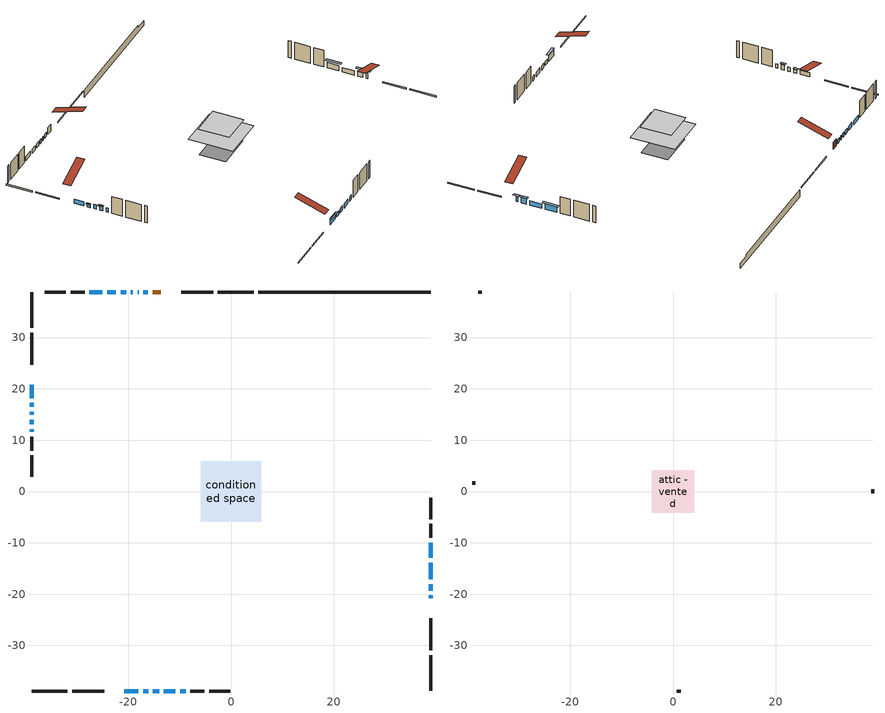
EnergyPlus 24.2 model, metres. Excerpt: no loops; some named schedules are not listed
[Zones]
conditioned space
 floor outside (Floor1 construction): -0.62,-0.62 -0.62,0.62 0.62,0.62 0.62,-0.62 z0.76
 floor adiabatic (AdiabaticFloorConstruction): -5.92,-5.92 -5.92,5.92 5.92,5.92 5.92,-5.92 z3.2
 floor foundation (Slab1 construction): -4.88,-3.51 -4.88,3.51 4.88,3.51 4.88,-3.51 z-1.22
 wall outside (RimJoist1 construction): 4.41,38.87 -2.57,38.87 / -38.87,-38.87 -31.89,-38.87 / -38.87,38.87 -38.87,31.89 / 38.87,-38.87 38.87,-31.89 z0.76:1.06
 wall outside (RimJoist2 construction): -3.5,38.87 -9.71,38.87 / -30.96,-38.87 -24.74,-38.87 / -38.87,30.96 -38.87,24.74 / 38.87,-30.96 38.87,-24.74 z0.76:1.06
 wall outside (AdiabaticWallConstruction 1): -13.69,38.87 -15.25,38.87 z0.76:2.79
 wall outside (AdiabaticWallConstruction): 38.87,-20.77 38.87,-20.25 / 38.87,-19.33 38.87,-18.05 / 38.87,-12.95 38.87,-9.95 z0.76:2.34; -20.76,-38.87 -18.04,-38.87 z0.76:2.44; -17.12,-38.87 -16.16,-38.87 / -15.24,-38.87 -13.98,-38.87 / 38.87,-17.13 38.87,-13.88 / -38.87,20.76 -38.87,18.2 / -16.17,38.87 -17.05,38.87 / -17.98,38.87 -18.17,38.87 / -38.87,15.59 -38.87,14.93 / -13.06,-38.87 -10.85,-38.87 / -9.92,-38.87 -8.85,-38.87 / -38.87,12.16 -38.87,11.62 / -19.1,38.87 -19.49,38.87 / -20.42,38.87 -21.48,38.87 / -22.41,38.87 -24.14,38.87 / -25.07,38.87 -27.6,38.87 z0.76:1.98; -38.87,17.28 -38.87,16.51 z0.76:1.73; -38.87,14 -38.87,13.08 z0.76:2.23
 wall outside (Wall1 construction): -28.52,38.87 -31.25,38.87 / -7.93,-38.87 -5.2,-38.87 / -38.87,10.69 -38.87,7.96 / 38.87,-9.02 38.87,-6.29 z0.76:5.64
 wall outside (Wall2 construction): -32.18,38.87 -36.3,38.87 / -4.27,-38.87 -0.15,-38.87 / -38.87,7.03 -38.87,2.92 / 38.87,-5.36 38.87,-1.25 z0.76:5.64
 wall foundation (FoundationWall1 construction): 5.34,38.87,-1.22 5.34,38.87,0.76 35.52,38.87,0.76 35.52,38.87,0.18 38.87,38.87,0.18 38.87,38.87,-1.22
 window (WindowConstruction 15): 38.87,-20.76 38.87,-20.26 z0.76:2.34
 window (WindowConstruction 4): 38.87,-19.33 38.87,-18.06 z0.76:2.34
 window (WindowConstruction 5): -20.76,-38.87 -18.05,-38.87 z0.76:2.44
 window (WindowConstruction 6): -17.12,-38.87 -16.16,-38.87 z0.76:1.98
 window (WindowConstruction 7): -15.23,-38.87 -13.99,-38.87 z0.76:1.98
 window (WindowConstruction 8): 38.87,-17.13 38.87,-13.88 z0.76:1.98
 window (WindowConstruction 9): -38.87,20.76 -38.87,18.2 z0.76:1.98
 window (WindowConstruction 10): -38.87,17.27 -38.87,16.51 z0.76:1.73
 window (WindowConstruction 11): -16.18,38.87 -17.05,38.87 z0.76:1.98
 window (WindowConstruction 12): -17.98,38.87 -18.17,38.87 z0.76:1.98
 window (WindowConstruction 16): -38.87,15.58 -38.87,14.93 z0.76:1.98
 window (WindowConstruction 13): -38.87,14 -38.87,13.08 z0.76:2.23
 window (WindowConstruction 14): -13.06,-38.87 -10.85,-38.87 z0.76:1.98
 window (WindowConstruction 18): -9.92,-38.87 -8.85,-38.87 z0.76:1.98
 window (WindowConstruction 19): -38.87,12.15 -38.87,11.62 z0.76:1.98
 window (WindowConstruction 17): -19.1,38.87 -19.49,38.87 z0.76:1.98
 window (WindowConstruction): 38.87,-12.95 38.87,-9.95 z0.76:2.34
 window (WindowConstruction 1): -20.42,38.87 -21.48,38.87 z0.76:1.98
 window (WindowConstruction 2): -22.41,38.87 -24.14,38.87 z0.76:1.98
 window (WindowConstruction 3): -25.07,38.87 -27.6,38.87 z0.76:1.98
 door (Door): -13.69,38.87 -15.25,38.87 z0.76:2.79
 ceiling adiabatic (AdiabaticFloorConstruction): 5.92,-5.92 5.92,5.92 -5.92,5.92 -5.92,-5.92 z3.2
attic - vented
 floor to conditioned space (Floor2 construction Reversed): -4.13,-4.13 -4.13,4.13 4.13,4.13 4.13,-4.13 z5.64
 wall outside (Wall3 construction): -37.23,38.87 -37.94,38.87 / 0.78,-38.87 1.49,-38.87 / -38.87,1.99 -38.87,1.28 / 38.87,-0.32 38.87,0.4 z0.76:5.64
 roof outside (Roof1 construction): -12.76,38.87,5.64 -12.76,30.82,8.32 -10.64,30.82,8.32 -10.64,38.87,5.64; -21.69,-38.87,5.64 -21.69,-30.82,8.32 -23.82,-30.82,8.32 -23.82,-38.87,5.64; -38.87,21.69,5.64 -30.82,21.69,8.32 -30.82,23.82,8.32 -38.87,23.82,5.64; 38.87,-21.69,5.64 30.82,-21.69,8.32 30.82,-23.82,8.32 38.87,-23.82,5.64
shading: 38.87,-19.71 38.87,-21.31 39.54,-21.31 39.54,-19.71 z2.88; 38.87,-17.51 38.87,-19.87 39.54,-19.87 39.54,-17.51 z2.88; -17.8,-38.87 -21,-38.87 -21,-39.48 -17.8,-39.48 z2.68; -38.87,16.36 -38.87,17.42 -39.42,17.42 -39.42,16.36 z1.88; -38.87,12.93 -38.87,14.15 -39.42,14.15 -39.42,12.93 z2.38; 38.87,-9.4 38.87,-13.5 39.54,-13.5 39.54,-9.4 z2.88
[Building]
Building 1: Terrain=Suburbs
[Site:Location]
Windsor AP_ON: Latitude {deg}=42.28; Longitude {deg}=-82.96; Time Zone {hr}=-5; Elevation {m}=190; Keep Site Location Information=Yes
[Site:GroundTemperature:Shallow]
6.34957, 4.46684, 4.31606, 5.20952, 8.79623, 12.3662, 15.4612, 17.4219, 17.5884, 15.9938, 12.9777, 9.51722
[Site:WaterMainsTemperature]
Calculation Method=Schedule; Temperature Schedule=mains temperature schedule
[Material] Roughness=Rough; Thermal Absorptance=0.9
Name | Thickness {m} | Conductivity {W/m-K} | Density {kg/m3} | Specific Heat {J/kg-K} | Solar Absorptance | Visible Absorptance
asphalt or fiberglass shingles | 0.00635 | 0.162714 | 1121.4 | 1465.45 | 0.4 | 0.4
ceiling loosefill ins | 0.0846667 | 0.0480833 | 16.02 | 1046.75 | 0.7 | 0.7
ceiling stud and cavity | 0.1397 | 0.100938 | 65.682 | 1177.47 | 0.7 | 0.7
concrete 4.0 in. | 0.1016 | 1.803125 | 2242.8 | 837.4 | 0.7 | 0.7
concrete 8.0 in. | 0.2032 | 1.803125 | 2242.8 | 837.4 | 0.7 | 0.7
door material | 0.04445 | 0.053851 | 512.64 | 1214.23 | 0.7 | 0.7
exterior vertical ins | 0.0454343 | 0.029427 | 32.04 | 1214.23 | 0.7 | 0.7
floor covering | 0.0127 | 0.0433444 | 54.468 | 1339.84 | 0.6 | 0.6
floor rigid ins; rim joist rigid ins | 0.103632 | 0.029427 | 32.04 | 1214.23 | 0.7 | 0.7
floor rigid ins 1; wall rigid ins | 0.512978 | 0.029427 | 32.04 | 1214.23 | 0.7 | 0.7
floor stud and cavity | 0.1397 | 0.156423 | 92.3553 | 1139.71 | 0.7 | 0.7
floor stud and cavity 1 | 0.1397 | 1.75129 | 37.0049 | 1207.88 | 0.7 | 0.7
furniture material conditioned space 1 | 0.1524 | 0.115458 | 640.8 | 1214.23 | 0.6 | 0.6
gypsum board | 0.0127 | 0.160291 | 801 | 837.4 | 0.6 | 0.6
gypsum board 1 | 0.0127 | 0.160291 | 801 | 837.4 | 0.7 | 0.7
osb sheathing 0.5 in. | 0.0127 | 0.115458 | 512.64 | 1214.23 | 0.7 | 0.7
osb sheathing 0.75 in. | 0.01905 | 0.115458 | 512.64 | 1214.23 | 0.7 | 0.7
osb sheathing 2.0 in. | 0.0508 | 0.115458 | 512.64 | 1214.23 | 0.7 | 0.7
rim joist stud and cavity | 0.0508 | 0.177588 | 50.32683 | 1063.81 | 0.6 | 0.6
rim joist stud and cavity 1 | 0.0508 | 0.0590487 | 125.044 | 1163.47 | 0.6 | 0.6
wall stud and cavity | 0.1397 | 0.558755 | 139.0536 | 1170.24 | 0.7 | 0.7
wall stud and cavity 1 | 0.1397 | 1.30083 | 139.0536 | 1170.24 | 0.7 | 0.7
wall stud and cavity 2 | 0.0889 | 6.9971 | 50.32683 | 1063.81 | 0.6 | 0.6
wall stud and cavity 3 | 0.0889 | 0.380278 | 52.3479 | 1209.89 | 0.7 | 0.7
wall stud and cavity 4 | 0.0889 | 0.391764 | 83.0341 | 1211.67 | 0.7 | 0.7
wood siding | 0.0254 | 0.102417 | 544.68 | 1172.36 | 0.4 | 0.4
wood siding 1 | 0.00254 | 0.102417 | 544.68 | 1172.36 | 0.4 | 0.4
wood siding 2; wood siding 3; wood siding 4 | 0.0254 | 0.102417 | 544.68 | 1172.36 | 0.7 | 0.7
[WindowMaterial:SimpleGlazingSystem]
Name | U-Factor {W/m2-K} | Solar Heat Gain Coefficient
WindowMaterial | 2.39782 | 0.62
WindowMaterial 1 | 2.53636 | 0.58
WindowMaterial 10 | 2.606202 | 0.5
WindowMaterial 11 | 2.55113 | 0.54
WindowMaterial 12 | 2.68797 | 0.5
WindowMaterial 13 | 2.52614 | 0.55
WindowMaterial 14 | 2.41088 | 0.45
WindowMaterial 15 | 2.447218 | 0.44
WindowMaterial 2 | 2.55567 | 0.53
WindowMaterial 3 | 2.42678 | 0.61
WindowMaterial 4 | 2.47163 | 0.58
WindowMaterial 5 | 2.39668 | 0.62
WindowMaterial 6 | 2.54885 | 0.57
WindowMaterial 7 | 2.51138 | 0.56
WindowMaterial 8 | 2.41201 | 0.61
WindowMaterial 9 | 2.42564 | 0.61
[Construction]
AdiabaticFloorConstruction: floor stud and cavity 1, floor rigid ins 1, osb sheathing 0.75 in., floor covering
AdiabaticWallConstruction: wood siding 3, wall rigid ins, wall stud and cavity 3, gypsum board
AdiabaticWallConstruction 1: wood siding 4, wall rigid ins, wall stud and cavity 3, gypsum board
Door: door material
Floor1 construction: floor stud and cavity, floor rigid ins, osb sheathing 0.75 in., floor covering
Floor2 construction Reversed: gypsum board, ceiling stud and cavity, ceiling loosefill ins
FoundationWall1 construction: concrete 8.0 in., gypsum board 1
furniture construction conditioned space 1: furniture material conditioned space 1
PartitionWallConstruction: gypsum board, wall stud and cavity 4, gypsum board
RimJoist1 construction: wood siding 2, rim joist stud and cavity
RimJoist2 construction: wood siding 2, rim joist rigid ins, osb sheathing 2.0 in., rim joist stud and cavity 1
Roof1 construction: asphalt or fiberglass shingles
Slab1 construction: concrete 4.0 in.
Wall1 construction: wood siding, osb sheathing 0.5 in., wall stud and cavity, gypsum board
Wall2 construction: wood siding, osb sheathing 0.5 in., wall stud and cavity 1, gypsum board
Wall3 construction: wood siding 1, wall stud and cavity 2
WindowConstruction: WindowMaterial
WindowConstruction 1; WindowConstruction 18; WindowConstruction 19: WindowMaterial 1
WindowConstruction 10: WindowMaterial 10
WindowConstruction 11: WindowMaterial 11
WindowConstruction 12: WindowMaterial 12
WindowConstruction 13; WindowConstruction 14: WindowMaterial 13
WindowConstruction 15; WindowConstruction 16: WindowMaterial 14
WindowConstruction 17: WindowMaterial 15
WindowConstruction 2: WindowMaterial 2
WindowConstruction 3: WindowMaterial 3
WindowConstruction 4: WindowMaterial 4
WindowConstruction 5: WindowMaterial 5
WindowConstruction 6: WindowMaterial 6
WindowConstruction 7: WindowMaterial 7
WindowConstruction 8: WindowMaterial 8
WindowConstruction 9: WindowMaterial 9
[Zone] Multiplier=1; Part of Total Floor Area=Yes
Name | Volume {m3}
attic - vented | 29.8018
conditioned space | 512
[Space]
Name | Zone | Volume {m3}
attic - vented 1 | attic - vented | 29.8018
conditioned space 1 | conditioned space | 512
[ZoneInfiltration:EffectiveLeakageArea]
infil attic - vented 1: Zone or Space=attic - vented 1; Schedule=Always On Discrete; Effective Air Leakage Area {cm2}=3039.11; Stack Coefficient=0.000525817; Wind Coefficient=1.54931e-05
[ZoneMixing]
whole house fan mix: Zone or Space=attic - vented; Schedule=Always On Continuous; Design Flow Rate Calculation Method=Flow/Zone; Design Flow Rate {m3/s}=0; Source Zone or Space=conditioned space
[SurfaceProperty:ExposedFoundationPerimeter]
Slab1: Exposed Perimeter Calculation Method=TotalExposedPerimeter; Total Exposed Perimeter {m}=33.529
[InternalMass] Zone or ZoneList=conditioned space; Space or SpaceList=conditioned space 1
Name | Construction | Surface Area {m2}
furniture mass conditioned space 1 | furniture construction conditioned space 1 | 84.1358
partition wall mass | PartitionWallConstruction | 210.34
[Lights]
interior lighting: Zone or ZoneList or Space or SpaceList=conditioned space 1; Schedule=interior lighting schedule; Design Level Calculation Method=LightingLevel; Lighting Level {W}=343.2; Return Air Fraction=0; Fraction Radiant=0.6; Fraction Visible=0.2; Fraction Replaceable=1
[People]
occupants: Zone or ZoneList or Space or SpaceList=conditioned space 1; Number of People Schedule=occupants schedule; Number of People Calculation Method=People; Number of People=3; Fraction Radiant=0.314171; Sensible Heat Fraction=0.56303; Activity Level Schedule=occupants activity schedule; Carbon Dioxide Generation Rate {m3/s-W}=0; Enable ASHRAE 55 Comfort Warnings=No; Mean Radiant Temperature Calculation Type=EnclosureAveraged
[ElectricEquipment] Zone or ZoneList or Space or SpaceList=conditioned space 1; Design Level Calculation Method=EquipmentLevel
Name | Schedule | Design Level {W} | Fraction Latent | Fraction Radiant | Fraction Lost
clothes dryer | clothes dryer schedule | 140.772 | 0.015 | 0.081 | 0.85
clothes washer | clothes washer schedule | 32.1985 | 0.03 | 0.162 | 0.7
cooking range | cooking range schedule | 215.147 | 0.08 | 0.432 | 0.2
dishwasher | dishwasher schedule | 66.8632 | 0.3 | 0.18 | 0.4
fridge | fridge schedule | 72.9452 | 0 | 0.6 | 0
mech vent bath fan 0 | mech vent bath fan 0 schedule | 50.2 | 0 | 0 | 1
mech vent bath fan 1 | mech vent bath fan 1 schedule | 50.2 | 0 | 0 | 1
mech vent house fan | mech vent house fan schedule | 0 | 0 | 0 | 1
mech vent house fan cfis | mech vent house fan cfis schedule | 0 | 0 | 0 | 0
mech vent range fan 0 | mech vent range fan 0 schedule | 57 | 0 | 0 | 1
misc plug loads | misc plug loads schedule | 494.7 | 0.045 | 0.513 | 0.1
whole house fan | Always On Discrete | 0 | 0 | 0 | 1
[OtherEquipment] Zone or ZoneList or Space or SpaceList=conditioned space 1; Design Level Calculation Method=EquipmentLevel
Name | Fuel Type | Schedule | Design Level {W} | Fraction Latent | Fraction Radiant | Fraction Lost
clothes dryer 1 | Electricity | clothes dryer schedule | 0 | 0.015 | 0.081 | 0.85
cooking range 1 | Electricity | cooking range schedule | 0 | 0.08 | 0.432 | 0.2
general water use latent | None | general water use schedule | 62.594 | 1 | 0 | 0
general water use sensible | None | general water use schedule | -61.6891 | 0 | 0.6 | 0
mech vent house fan latent load | None | Always On Discrete | 0 | 1 | 0 | 0
mech vent house fan sensible load | None | Always On Discrete | 0 | 0 | 0 | 0
water heater energy adjustment1 | NaturalGas | Always On Discrete | 0.01 | 0 | 0 | 1
[ZoneInfiltration:DesignFlowRate] Zone or ZoneList or Space or SpaceList=conditioned space 1; Schedule=Always On Discrete; Design Flow Rate Calculation Method=Flow/Zone; Design Flow Rate {m3/s}=0
infil flow; natural vent flow; whole house fan flow
[Foundation:Kiva]
Foundation Kiva 1: Initial Indoor Air Temperature {C}=18; Wall Height Above Grade {m}=0.760019; Wall Depth Below Slab {m}=0.2032; Custom Block Material Name 1=exterior vertical ins; Custom Block Depth 1 {m}=1.98001; Custom Block X Position 1 {m}=0.2159; Custom Block Z Position 1 {m}=0
[Foundation:Kiva:Settings]
Soil Conductivity {W/m-K}=0.849921; Soil Density {kg/m3}=1842.3; Soil Specific Heat {J/kg-K}=418.7; Ground Solar Absorptivity=0.9; Ground Thermal Absorptivity=0.9; Ground Surface Roughness {m}=0.03; Far-Field Width {m}=40; Deep-Ground Boundary Condition=ZeroFlux; Deep-Ground Depth {m}=40; Minimum Cell Dimension {m}=0.2; Maximum Cell Growth Coefficient=3; Simulation Timestep=Timestep
[Exterior:Lights]
exterior lighting: Schedule=exterior lighting schedule; Design Level {W}=75.6
[Schedule:Constant]
Name | Hourly Value
Always On Continuous; mech vent house fan schedule; mech vent house fan cfis schedule; Always On Discrete | 1
occupants activity schedule | 117.228
fridge schedule | 0
[Schedule:Week:Daily]
interior lighting schedule Week Rule - Jan1-Jan27: interior lighting schedule day, interior lighting schedule day, interior lighting schedule day, interior lighting schedule day, interior lighting schedule day, interior lighting schedule day, interior lighting schedule day, interior lighting schedule default day, interior lighting schedule default day, interior lighting schedule default day, interior lighting schedule default day, interior lighting schedule default day
interior lighting schedule Week Rule - Jan28-Feb3: interior lighting schedule day, interior lighting schedule day, interior lighting schedule day, interior lighting schedule day, interior lighting schedule day 1, interior lighting schedule day 1, interior lighting schedule day 1, interior lighting schedule default day, interior lighting schedule default day, interior lighting schedule default day, interior lighting schedule default day, interior lighting schedule default day
interior lighting schedule Week Rule - Feb4-Feb24: interior lighting schedule day 1, interior lighting schedule day 1, interior lighting schedule day 1, interior lighting schedule day 1, interior lighting schedule day 1, interior lighting schedule day 1, interior lighting schedule day 1, interior lighting schedule default day, interior lighting schedule default day, interior lighting schedule default day, interior lighting schedule default day, interior lighting schedule default day
interior lighting schedule Week Rule - Feb25-Mar3: interior lighting schedule day 1, interior lighting schedule day 1, interior lighting schedule day 1, interior lighting schedule day 1, interior lighting schedule day 2, interior lighting schedule day 2, interior lighting schedule day 2, interior lighting schedule default day, interior lighting schedule default day, interior lighting schedule default day, interior lighting schedule default day, interior lighting schedule default day
interior lighting schedule Week Rule - Mar4-Mar31: interior lighting schedule day 2, interior lighting schedule day 2, interior lighting schedule day 2, interior lighting schedule day 2, interior lighting schedule day 2, interior lighting schedule day 2, interior lighting schedule day 2, interior lighting schedule default day, interior lighting schedule default day, interior lighting schedule default day, interior lighting schedule default day, interior lighting schedule default day
interior lighting schedule Week Rule - Apr1-Apr28: interior lighting schedule day 3, interior lighting schedule day 3, interior lighting schedule day 3, interior lighting schedule day 3, interior lighting schedule day 3, interior lighting schedule day 3, interior lighting schedule day 3, interior lighting schedule default day, interior lighting schedule default day, interior lighting schedule default day, interior lighting schedule default day, interior lighting schedule default day
interior lighting schedule Week Rule - Apr29-May5: interior lighting schedule day 3, interior lighting schedule day 3, interior lighting schedule day 4, interior lighting schedule day 4, interior lighting schedule day 4, interior lighting schedule day 4, interior lighting schedule day 4, interior lighting schedule default day, interior lighting schedule default day, interior lighting schedule default day, interior lighting schedule default day, interior lighting schedule default day
interior lighting schedule Week Rule - May6-May26: interior lighting schedule day 4, interior lighting schedule day 4, interior lighting schedule day 4, interior lighting schedule day 4, interior lighting schedule day 4, interior lighting schedule day 4, interior lighting schedule day 4, interior lighting schedule default day, interior lighting schedule default day, interior lighting schedule default day, interior lighting schedule default day, interior lighting schedule default day
interior lighting schedule Week Rule - May27-Jun2: interior lighting schedule day 4, interior lighting schedule day 4, interior lighting schedule day 4, interior lighting schedule day 4, interior lighting schedule day 4, interior lighting schedule day 5, interior lighting schedule day 5, interior lighting schedule default day, interior lighting schedule default day, interior lighting schedule default day, interior lighting schedule default day, interior lighting schedule default day
interior lighting schedule Week Rule - Jun3-Jun30: interior lighting schedule day 5, interior lighting schedule day 5, interior lighting schedule day 5, interior lighting schedule day 5, interior lighting schedule day 5, interior lighting schedule day 5, interior lighting schedule day 5, interior lighting schedule default day, interior lighting schedule default day, interior lighting schedule default day, interior lighting schedule default day, interior lighting schedule default day
interior lighting schedule Week Rule - Jul1-Jul28: interior lighting schedule day 6, interior lighting schedule day 6, interior lighting schedule day 6, interior lighting schedule day 6, interior lighting schedule day 6, interior lighting schedule day 6, interior lighting schedule day 6, interior lighting schedule default day, interior lighting schedule default day, interior lighting schedule default day, interior lighting schedule default day, interior lighting schedule default day
interior lighting schedule Week Rule - Jul29-Aug4: interior lighting schedule day 6, interior lighting schedule day 6, interior lighting schedule day 6, interior lighting schedule day 7, interior lighting schedule day 7, interior lighting schedule day 7, interior lighting schedule day 7, interior lighting schedule default day, interior lighting schedule default day, interior lighting schedule default day, interior lighting schedule default day, interior lighting schedule default day
interior lighting schedule Week Rule - Aug5-Aug25: interior lighting schedule day 7, interior lighting schedule day 7, interior lighting schedule day 7, interior lighting schedule day 7, interior lighting schedule day 7, interior lighting schedule day 7, interior lighting schedule day 7, interior lighting schedule default day, interior lighting schedule default day, interior lighting schedule default day, interior lighting schedule default day, interior lighting schedule default day
interior lighting schedule Week Rule - Aug26-Sep1: interior lighting schedule day 7, interior lighting schedule day 7, interior lighting schedule day 7, interior lighting schedule day 7, interior lighting schedule day 7, interior lighting schedule day 7, interior lighting schedule day 8, interior lighting schedule default day, interior lighting schedule default day, interior lighting schedule default day, interior lighting schedule default day, interior lighting schedule default day
interior lighting schedule Week Rule - Sep2-Sep29: interior lighting schedule day 8, interior lighting schedule day 8, interior lighting schedule day 8, interior lighting schedule day 8, interior lighting schedule day 8, interior lighting schedule day 8, interior lighting schedule day 8, interior lighting schedule default day, interior lighting schedule default day, interior lighting schedule default day, interior lighting schedule default day, interior lighting schedule default day
interior lighting schedule Week Rule - Sep30-Oct6: interior lighting schedule day 8, interior lighting schedule day 9, interior lighting schedule day 9, interior lighting schedule day 9, interior lighting schedule day 9, interior lighting schedule day 9, interior lighting schedule day 9, interior lighting schedule default day, interior lighting schedule default day, interior lighting schedule default day, interior lighting schedule default day, interior lighting schedule default day
interior lighting schedule Week Rule - Oct7-Oct27: interior lighting schedule day 9, interior lighting schedule day 9, interior lighting schedule day 9, interior lighting schedule day 9, interior lighting schedule day 9, interior lighting schedule day 9, interior lighting schedule day 9, interior lighting schedule default day, interior lighting schedule default day, interior lighting schedule default day, interior lighting schedule default day, interior lighting schedule default day
interior lighting schedule Week Rule - Oct28-Nov3: interior lighting schedule day 9, interior lighting schedule day 9, interior lighting schedule day 9, interior lighting schedule day 9, interior lighting schedule day 10, interior lighting schedule day 10, interior lighting schedule day 10, interior lighting schedule default day, interior lighting schedule default day, interior lighting schedule default day, interior lighting schedule default day, interior lighting schedule default day
interior lighting schedule Week Rule - Nov4-Nov24: interior lighting schedule day 10, interior lighting schedule day 10, interior lighting schedule day 10, interior lighting schedule day 10, interior lighting schedule day 10, interior lighting schedule day 10, interior lighting schedule day 10, interior lighting schedule default day, interior lighting schedule default day, interior lighting schedule default day, interior lighting schedule default day, interior lighting schedule default day
interior lighting schedule Week Rule - Nov25-Dec1: interior lighting schedule day 10, interior lighting schedule day 10, interior lighting schedule day 10, interior lighting schedule day 10, interior lighting schedule day 10, interior lighting schedule day 10, interior lighting schedule day 11, interior lighting schedule default day, interior lighting schedule default day, interior lighting schedule default day, interior lighting schedule default day, interior lighting schedule default day
interior lighting schedule Week Rule - Dec2-Dec31: interior lighting schedule day 11, interior lighting schedule day 11, interior lighting schedule day 11, interior lighting schedule day 11, interior lighting schedule day 11, interior lighting schedule day 11, interior lighting schedule day 11, interior lighting schedule default day, interior lighting schedule default day, interior lighting schedule default day, interior lighting schedule default day, interior lighting schedule default day
occupants schedule Week Rule - Jan1-Dec31: occupants schedule day, occupants schedule day, occupants schedule day, occupants schedule day, occupants schedule day, occupants schedule day, occupants schedule day, occupants schedule default day, occupants schedule default day, occupants schedule default day, occupants schedule default day, occupants schedule default day
clothes dryer schedule Week Rule - Jan1-Dec31: clothes dryer schedule day, clothes dryer schedule day, clothes dryer schedule day, clothes dryer schedule day, clothes dryer schedule day, clothes dryer schedule day, clothes dryer schedule day, clothes dryer schedule default day, clothes dryer schedule default day, clothes dryer schedule default day, clothes dryer schedule default day, clothes dryer schedule default day
clothes washer schedule Week Rule - Jan1-Dec31: clothes washer schedule day, clothes washer schedule day, clothes washer schedule day, clothes washer schedule day, clothes washer schedule day, clothes washer schedule day, clothes washer schedule day, clothes washer schedule default day, clothes washer schedule default day, clothes washer schedule default day, clothes washer schedule default day, clothes washer schedule default day
cooking range schedule Week Rule - Jan1-Dec31: cooking range schedule day, cooking range schedule day, cooking range schedule day, cooking range schedule day, cooking range schedule day, cooking range schedule day, cooking range schedule day, cooking range schedule default day, cooking range schedule default day, cooking range schedule default day, cooking range schedule default day, cooking range schedule default day
dishwasher schedule Week Rule - Jan1-Dec31: dishwasher schedule day, dishwasher schedule day, dishwasher schedule day, dishwasher schedule day, dishwasher schedule day, dishwasher schedule day, dishwasher schedule day, dishwasher schedule default day, dishwasher schedule default day, dishwasher schedule default day, dishwasher schedule default day, dishwasher schedule default day
mech vent bath fan 0 schedule Week Rule - Jan1-Dec31: mech vent bath fan 0 schedule day, mech vent bath fan 0 schedule day, mech vent bath fan 0 schedule day, mech vent bath fan 0 schedule day, mech vent bath fan 0 schedule day, mech vent bath fan 0 schedule day, mech vent bath fan 0 schedule day, mech vent bath fan 0 schedule default day, mech vent bath fan 0 schedule default day, mech vent bath fan 0 schedule default day, mech vent bath fan 0 schedule default day, mech vent bath fan 0 schedule default day
mech vent bath fan 1 schedule Week Rule - Jan1-Dec31: mech vent bath fan 1 schedule day, mech vent bath fan 1 schedule day, mech vent bath fan 1 schedule day, mech vent bath fan 1 schedule day, mech vent bath fan 1 schedule day, mech vent bath fan 1 schedule day, mech vent bath fan 1 schedule day, mech vent bath fan 1 schedule default day, mech vent bath fan 1 schedule default day, mech vent bath fan 1 schedule default day, mech vent bath fan 1 schedule default day, mech vent bath fan 1 schedule default day
mech vent range fan 0 schedule Week Rule - Jan1-Dec31: mech vent range fan 0 schedule day, mech vent range fan 0 schedule day, mech vent range fan 0 schedule day, mech vent range fan 0 schedule day, mech vent range fan 0 schedule day, mech vent range fan 0 schedule day, mech vent range fan 0 schedule day, mech vent range fan 0 schedule default day, mech vent range fan 0 schedule default day, mech vent range fan 0 schedule default day, mech vent range fan 0 schedule default day, mech vent range fan 0 schedule default day
misc plug loads schedule Week Rule - Jan1-Dec31: misc plug loads schedule day, misc plug loads schedule day, misc plug loads schedule day, misc plug loads schedule day, misc plug loads schedule day, misc plug loads schedule day, misc plug loads schedule day, misc plug loads schedule default day, misc plug loads schedule default day, misc plug loads schedule default day, misc plug loads schedule default day, misc plug loads schedule default day
general water use schedule Week Rule - Jan1-Dec31: general water use schedule day, general water use schedule day, general water use schedule day, general water use schedule day, general water use schedule day, general water use schedule day, general water use schedule day, general water use schedule default day, general water use schedule default day, general water use schedule default day, general water use schedule default day, general water use schedule default day
exterior lighting schedule Week Rule - Jan1-Jan27: exterior lighting schedule day, exterior lighting schedule day, exterior lighting schedule day, exterior lighting schedule day, exterior lighting schedule day, exterior lighting schedule day, exterior lighting schedule day, exterior lighting schedule default day, exterior lighting schedule default day, exterior lighting schedule default day, exterior lighting schedule default day, exterior lighting schedule default day
exterior lighting schedule Week Rule - Jan28-Feb3: exterior lighting schedule day, exterior lighting schedule day, exterior lighting schedule day, exterior lighting schedule day, exterior lighting schedule day 1, exterior lighting schedule day 1, exterior lighting schedule day 1, exterior lighting schedule default day, exterior lighting schedule default day, exterior lighting schedule default day, exterior lighting schedule default day, exterior lighting schedule default day
exterior lighting schedule Week Rule - Feb4-Feb24: exterior lighting schedule day 1, exterior lighting schedule day 1, exterior lighting schedule day 1, exterior lighting schedule day 1, exterior lighting schedule day 1, exterior lighting schedule day 1, exterior lighting schedule day 1, exterior lighting schedule default day, exterior lighting schedule default day, exterior lighting schedule default day, exterior lighting schedule default day, exterior lighting schedule default day
exterior lighting schedule Week Rule - Feb25-Mar3: exterior lighting schedule day 1, exterior lighting schedule day 1, exterior lighting schedule day 1, exterior lighting schedule day 1, exterior lighting schedule day 2, exterior lighting schedule day 2, exterior lighting schedule day 2, exterior lighting schedule default day, exterior lighting schedule default day, exterior lighting schedule default day, exterior lighting schedule default day, exterior lighting schedule default day
exterior lighting schedule Week Rule - Mar4-Mar31: exterior lighting schedule day 2, exterior lighting schedule day 2, exterior lighting schedule day 2, exterior lighting schedule day 2, exterior lighting schedule day 2, exterior lighting schedule day 2, exterior lighting schedule day 2, exterior lighting schedule default day, exterior lighting schedule default day, exterior lighting schedule default day, exterior lighting schedule default day, exterior lighting schedule default day
exterior lighting schedule Week Rule - Apr1-Apr28: exterior lighting schedule day 3, exterior lighting schedule day 3, exterior lighting schedule day 3, exterior lighting schedule day 3, exterior lighting schedule day 3, exterior lighting schedule day 3, exterior lighting schedule day 3, exterior lighting schedule default day, exterior lighting schedule default day, exterior lighting schedule default day, exterior lighting schedule default day, exterior lighting schedule default day
exterior lighting schedule Week Rule - Apr29-May5: exterior lighting schedule day 3, exterior lighting schedule day 3, exterior lighting schedule day 4, exterior lighting schedule day 4, exterior lighting schedule day 4, exterior lighting schedule day 4, exterior lighting schedule day 4, exterior lighting schedule default day, exterior lighting schedule default day, exterior lighting schedule default day, exterior lighting schedule default day, exterior lighting schedule default day
exterior lighting schedule Week Rule - May6-May26: exterior lighting schedule day 4, exterior lighting schedule day 4, exterior lighting schedule day 4, exterior lighting schedule day 4, exterior lighting schedule day 4, exterior lighting schedule day 4, exterior lighting schedule day 4, exterior lighting schedule default day, exterior lighting schedule default day, exterior lighting schedule default day, exterior lighting schedule default day, exterior lighting schedule default day
exterior lighting schedule Week Rule - May27-Jun2: exterior lighting schedule day 4, exterior lighting schedule day 4, exterior lighting schedule day 4, exterior lighting schedule day 4, exterior lighting schedule day 4, exterior lighting schedule day 5, exterior lighting schedule day 5, exterior lighting schedule default day, exterior lighting schedule default day, exterior lighting schedule default day, exterior lighting schedule default day, exterior lighting schedule default day
exterior lighting schedule Week Rule - Jun3-Jun30: exterior lighting schedule day 5, exterior lighting schedule day 5, exterior lighting schedule day 5, exterior lighting schedule day 5, exterior lighting schedule day 5, exterior lighting schedule day 5, exterior lighting schedule day 5, exterior lighting schedule default day, exterior lighting schedule default day, exterior lighting schedule default day, exterior lighting schedule default day, exterior lighting schedule default day
[Schedule:Year]
interior lighting schedule: interior lighting schedule Week Rule - Jan1-Jan27, 1, 1, 1, 27, interior lighting schedule Week Rule - Jan28-Feb3, 1, 28, 2, 3, interior lighting schedule Week Rule - Feb4-Feb24, 2, 4, 2, 24, interior lighting schedule Week Rule - Feb25-Mar3, 2, 25, 3, 3, interior lighting schedule Week Rule - Mar4-Mar31, 3, 4, 3, 31, interior lighting schedule Week Rule - Apr1-Apr28, 4, 1, 4, 28, interior lighting schedule Week Rule - Apr29-May5, 4, 29, 5, 5, interior lighting schedule Week Rule - May6-May26, 5, 6, 5, 26, interior lighting schedule Week Rule - May27-Jun2, 5, 27, 6, 2, interior lighting schedule Week Rule - Jun3-Jun30, 6, 3, 6, 30, interior lighting schedule Week Rule - Jul1-Jul28, 7, 1, 7, 28, interior lighting schedule Week Rule - Jul29-Aug4, 7, 29, 8, 4, interior lighting schedule Week Rule - Aug5-Aug25, 8, 5, 8, 25, interior lighting schedule Week Rule - Aug26-Sep1, 8, 26, 9, 1, interior lighting schedule Week Rule - Sep2-Sep29, 9, 2, 9, 29, interior lighting schedule Week Rule - Sep30-Oct6, 9, 30, 10, 6, interior lighting schedule Week Rule - Oct7-Oct27, 10, 7, 10, 27, interior lighting schedule Week Rule - Oct28-Nov3, 10, 28, 11, 3, interior lighting schedule Week Rule - Nov4-Nov24, 11, 4, 11, 24, interior lighting schedule Week Rule - Nov25-Dec1, 11, 25, 12, 1, interior lighting schedule Week Rule - Dec2-Dec31, 12, 2, 12, 31
occupants schedule: occupants schedule Week Rule - Jan1-Dec31, 1, 1, 12, 31
clothes dryer schedule: clothes dryer schedule Week Rule - Jan1-Dec31, 1, 1, 12, 31
clothes washer schedule: clothes washer schedule Week Rule - Jan1-Dec31, 1, 1, 12, 31
cooking range schedule: cooking range schedule Week Rule - Jan1-Dec31, 1, 1, 12, 31
dishwasher schedule: dishwasher schedule Week Rule - Jan1-Dec31, 1, 1, 12, 31
mech vent bath fan 0 schedule: mech vent bath fan 0 schedule Week Rule - Jan1-Dec31, 1, 1, 12, 31
mech vent bath fan 1 schedule: mech vent bath fan 1 schedule Week Rule - Jan1-Dec31, 1, 1, 12, 31
mech vent range fan 0 schedule: mech vent range fan 0 schedule Week Rule - Jan1-Dec31, 1, 1, 12, 31
misc plug loads schedule: misc plug loads schedule Week Rule - Jan1-Dec31, 1, 1, 12, 31
general water use schedule: general water use schedule Week Rule - Jan1-Dec31, 1, 1, 12, 31
exterior lighting schedule: exterior lighting schedule Week Rule - Jan1-Jan27, 1, 1, 1, 27, exterior lighting schedule Week Rule - Jan28-Feb3, 1, 28, 2, 3, exterior lighting schedule Week Rule - Feb4-Feb24, 2, 4, 2, 24, exterior lighting schedule Week Rule - Feb25-Mar3, 2, 25, 3, 3, exterior lighting schedule Week Rule - Mar4-Mar31, 3, 4, 3, 31, exterior lighting schedule Week Rule - Apr1-Apr28, 4, 1, 4, 28, exterior lighting schedule Week Rule - Apr29-May5, 4, 29, 5, 5, exterior lighting schedule Week Rule - May6-May26, 5, 6, 5, 26, exterior lighting schedule Week Rule - May27-Jun2, 5, 27, 6, 2, exterior lighting schedule Week Rule - Jun3-Jun30, 6, 3, 6, 30, exterior lighting schedule Week Rule - Jul1-Jul28, 7, 1, 7, 28, exterior lighting schedule Week Rule - Jul29-Aug4, 7, 29, 8, 4, exterior lighting schedule Week Rule - Aug5-Aug25, 8, 5, 8, 25, exterior lighting schedule Week Rule - Aug26-Sep1, 8, 26, 9, 1, exterior lighting schedule Week Rule - Sep2-Sep29, 9, 2, 9, 29, exterior lighting schedule Week Rule - Sep30-Oct6, 9, 30, 10, 6, exterior lighting schedule Week Rule - Oct7-Oct27, 10, 7, 10, 27, exterior lighting schedule Week Rule - Oct28-Nov3, 10, 28, 11, 3, exterior lighting schedule Week Rule - Nov4-Nov24, 11, 4, 11, 24, exterior lighting schedule Week Rule - Nov25-Dec1, 11, 25, 12, 1, exterior lighting schedule Week Rule - Dec2-Dec31, 12, 2, 12, 31
[Schedule:Compact]
mains temperature schedule: Through: 01/01, For: AllDays, Until: 24:00, 9.71556, Through: 01/02, For: AllDays, Until: 24:00, 9.65056, Through: 01/03, For: AllDays, Until: 24:00, 9.58667, Through: 01/04, For: AllDays, Until: 24:00, 9.52389, Through: 01/05, For: AllDays, Until: 24:00, 9.46278, Through: 01/06, For: AllDays, Until: 24:00, 9.40278, Through: 01/07, For: AllDays, Until: 24:00, 9.34444, Through: 01/08, For: AllDays, Until: 24:00, 9.28778, Through: 01/09, For: AllDays, Until: 24:00, 9.23222, Through: 01/10, For: AllDays, Until: 24:00, 9.17778, Through: 01/11, For: AllDays, Until: 24:00, 9.125, Through: 01/12, For: AllDays, Until: 24:00, 9.07389, Through: 01/13, For: AllDays, Until: 24:00, 9.02444, Through: 01/14, For: AllDays, Until: 24:00, 8.97611, Through: 01/15, For: AllDays, Until: 24:00, 8.92944, Through: 01/16, For: AllDays, Until: 24:00, 8.88444, Through: 01/17, For: AllDays, Until: 24:00, 8.84056, Through: 01/18, For: AllDays, Until: 24:00, 8.79889, Through: 01/19, For: AllDays, Until: 24:00, 8.75833, Through: 01/20, For: AllDays, Until: 24:00, 8.71944, Through: 01/21, For: AllDays, Until: 24:00, 8.68222, Through: 01/22, For: AllDays, Until: 24:00, 8.64667, Through: 01/23, For: AllDays, Until: 24:00, 8.61222, Through: 01/24, For: AllDays, Until: 24:00, 8.58, Through: 01/25, For: AllDays, Until: 24:00, 8.54944, Through: 01/26, For: AllDays, Until: 24:00, 8.52, Through: 01/27, For: AllDays, Until: 24:00, 8.49278, Through: 01/28, For: AllDays, Until: 24:00, 8.46722, Through: 01/29, For: AllDays, Until: 24:00, 8.44278, Through: 01/30, For: AllDays, Until: 24:00, 8.42056, Through: 01/31, For: AllDays, Until: 24:00, 8.39944, Through: 02/01, For: AllDays, Until: 24:00, 8.38056, Through: 02/02, For: AllDays, Until: 24:00, 8.36333, Through: 02/03, For: AllDays, Until: 24:00, 8.34778, Through: 02/04, For: AllDays, Until: 24:00, 8.33389, Through: 02/05, For: AllDays, Until: 24:00, 8.32167, Through: 02/06, For: AllDays, Until: 24:00, 8.31111, Through: 02/07, For: AllDays, Until: 24:00, 8.30222, Through: 02/08, For: AllDays, Until: 24:00, 8.295, Through: 02/09, For: AllDays, Until: 24:00, 8.29, Through: 02/10, For: AllDays, Until: 24:00, 8.28611, Through: 02/11, For: AllDays, Until: 24:00, 8.28444, Through: 02/12, For: AllDays, Until: 24:00, 8.28444, Through: 02/13, For: AllDays, Until: 24:00, 8.28611, Through: 02/14, For: AllDays, Until: 24:00, 8.28889, Through: 02/15, For: AllDays, Until: 24:00, 8.29444, Through: 02/16, For: AllDays, Until: 24:00, 8.30111, Through: 02/17, For: AllDays, Until: 24:00, 8.30944, Through: 02/18, For: AllDays, Until: 24:00, 8.31944, Through: 02/19, For: AllDays, Until: 24:00, 8.33167, Through: 02/20, For: AllDays, Until: 24:00, 8.345, Through: 02/21, For: AllDays, Until: 24:00, 8.36056, Through: 02/22, For: AllDays, Until: 24:00, 8.37778, Through: 02/23, For: AllDays, Until: 24:00, 8.39611, Through: 02/24, For: AllDays, Until: 24:00, 8.41667, Through: 02/25, For: AllDays, Until: 24:00, 8.43889, Through: 02/26, For: AllDays, Until: 24:00, 8.46278, Through: 02/27, For: AllDays, Until: 24:00, 8.48833, Through: 02/28, For: AllDays, Until: 24:00, 8.51556, Through: 03/01, For: AllDays, Until: 24:00, 8.54444, Through: 03/02, For: AllDays, Until: 24:00, 8.575, Through: 03/03, For: AllDays, Until: 24:00, 8.60667, Through: 03/04, For: AllDays, Until: 24:00, 8.64056, Through: 03/05, For: AllDays, Until: 24:00, 8.67611, Through: 03/06, For: AllDays, Until: 24:00, 8.71278, Through: 03/07, For: AllDays, Until: 24:00, 8.75167, Through: 03/08, For: AllDays, Until: 24:00, 8.79167, Through: 03/09, For: AllDays, Until: 24:00, 8.83333, Through: 03/10, For: AllDays, Until: 24:00, 8.87667, Through: 03/11, For: AllDays, Until: 24:00, 8.92167, Through: 03/12, For: AllDays, Until: 24:00, 8.96833, Through: 03/13, For: AllDays, Until: 24:00, 9.01611, Through: 03/14, For: AllDays, Until: 24:00, 9.06556, Through: 03/15, For: AllDays, Until: 24:00, 9.11667, Through: 03/16, For: AllDays, Until: 24:00, 9.16889, Through: 03/17, For: AllDays, Until: 24:00, 9.22278, Through: 03/18, For: AllDays, Until: 24:00, 9.27833, Through: 03/19, For: AllDays, Until: 24:00, 9.335, Through: 03/20, For: AllDays, Until: 24:00, 9.39333, Through: 03/21, For: AllDays, Until: 24:00, 9.45278, Through: 03/22, For: AllDays, Until: 24:00, 9.51389, Through: 03/23, For: AllDays, Until: 24:00, 9.57611, Through: 03/24, For: AllDays, Until: 24:00, 9.64, Through: 03/25, For: AllDays, Until: 24:00, 9.705, Through: 03/26, For: AllDays, Until: 24:00, 9.77111, Through: 03/27, For: AllDays, Until: 24:00, 9.83889, Through: 03/28, For: AllDays, Until: 24:00, 9.90778, Through: 03/29, For: AllDays, Until: 24:00, 9.97778, Through: 03/30, For: AllDays, Until: 24:00, 10.0489, Through: 03/31, For: AllDays, Until: 24:00, 10.1217, Through: 04/01, For: AllDays, Until: 24:00, 10.1956, Through: 04/02, For: AllDays, Until: 24:00, 10.2706, Through: 04/03, For: AllDays, Until: 24:00, 10.3461, Through: 04/04, For: AllDays, Until: 24:00, 10.4233, Through: 04/05, For: AllDays, Until: 24:00, 10.5017, Through: 04/06, For: AllDays, Until: 24:00, 10.5811, Through: 04/07, For: AllDays, Until: 24:00, 10.6617, Through: 04/08, For: AllDays, Until: 24:00, 10.7428, Through: 04/09, For: AllDays, Until: 24:00, 10.825, Through: 04/10, For: AllDays, Until: 24:00, 10.9089, Through: 04/11, For: AllDays, Until: 24:00, 10.9928, Through: 04/12, For: AllDays, Until: 24:00, 11.0783, Through: 04/13, For: AllDays, Until: 24:00, 11.1644, Through: 04/14, For: AllDays, Until: 24:00, 11.2517, Through: 04/15, For: AllDays, Until: 24:00, 11.3394, Through: 04/16, For: AllDays, Until: 24:00, 11.4278, Through: 04/17, For: AllDays, Until: 24:00, 11.5178, Through: 04/18, For: AllDays, Until: 24:00, 11.6078, Through: 04/19, For: AllDays, Until: 24:00, 11.6989, Through: 04/20, For: AllDays, Until: 24:00, 11.7906, Through: 04/21, For: AllDays, Until: 24:00, 11.8828, Through: 04/22, For: AllDays, Until: 24:00, 11.9761, Through: 04/23, For: AllDays, Until: 24:00, 12.07, Through: 04/24, For: AllDays, Until: 24:00, 12.1639, Through: 04/25, For: AllDays, Until: 24:00, 12.2589, Through: 04/26, For: AllDays, Until: 24:00, 12.3544, Through: 04/27, For: AllDays, Until: 24:00, 12.4506, Through: 04/28, For: AllDays, Until: 24:00, 12.5472, Through: 04/29, For: AllDays, Until: 24:00, 12.6439, Through: 04/30, For: AllDays, Until: 24:00, 12.7411, Through: 05/01, For: AllDays, Until: 24:00, 12.8389, Through: 05/02, For: AllDays, Until: 24:00, 12.9372, Through: 05/03, For: AllDays, Until: 24:00, 13.0356, Through: 05/04, For: AllDays, Until: 24:00, 13.1344, Through: 05/05, For: AllDays, Until: 24:00, 13.2339, Through: 05/06, For: AllDays, Until: 24:00, 13.3333, Through: 05/07, For: AllDays, Until: 24:00, 13.4328, Through: 05/08, For: AllDays, Until: 24:00, 13.5328, Through: 05/09, For: AllDays, Until: 24:00, 13.6328, Through: 05/10, For: AllDays, Until: 24:00, 13.7328, Through: 05/11, For: AllDays, Until: 24:00, 13.8328, Through: 05/12, For: AllDays, Until: 24:00, 13.9333, Through: 05/13, For: AllDays, Until: 24:00, 14.0339, Through: 05/14, For: AllDays, Until: 24:00, 14.1344, Through: 05/15, For: AllDays, Until: 24:00, 14.2344, Through: 05/16, For: AllDays, Until: 24:00, 14.335, Through: 05/17, For: AllDays, Until: 24:00, 14.4356, Through: 05/18, For: AllDays, Until: 24:00, 14.5356, Through: 05/19, For: AllDays, Until: 24:00, 14.6356, Through: 05/20, For: AllDays, Until: 24:00, 14.7356, Through: 05/21, For: AllDays, Until: 24:00, 14.8356, Through: 05/22, For: AllDays, Until: 24:00, 14.935, Through: 05/23, For: AllDays, Until: 24:00, 15.0344, Through: 05/24, For: AllDays, Until: 24:00, 15.1333, Through: 05/25, For: AllDays, Until: 24:00, 15.2322, Through: 05/26, For: AllDays, Until: 24:00, 15.3306, Through: 05/27, For: AllDays, Until: 24:00, 15.4283, Through: 05/28, For: AllDays, Until: 24:00, 15.5261, Through: 05/29, For: AllDays, Until: 24:00, 15.6233, Through: 05/30, For: AllDays, Until: 24:00, 15.7206, Through: 05/31, For: AllDays, Until: 24:00, 15.8167, Through: 06/01, For: AllDays, Until: 24:00, 15.9128, Through: 06/02, For: AllDays, Until: 24:00, 16.0078, Through: 06/03, For: AllDays, Until: 24:00, 16.1028, Through: 06/04, For: AllDays, Until: 24:00, 16.1967, Through: 06/05, For: AllDays, Until: 24:00, 16.2906, Through: 06/06, For: AllDays, Until: 24:00, 16.3833, Through: 06/07, For: AllDays, Until: 24:00, 16.4756, Through: 06/08, For: AllDays, Until: 24:00, 16.5672, Through: 06/09, For: AllDays, Until: 24:00, 16.6578, Through: 06/10, For: AllDays, Until: 24:00, 16.7478, Through: 06/11, For: AllDays, Until: 24:00, 16.8372, Through: 06/12, For: AllDays, Until: 24:00, 16.9256, Through: 06/13, For: AllDays, Until: 24:00, 17.0133, Through: 06/14, For: AllDays, Until: 24:00, 17.1, Through: 06/15, For: AllDays, Until: 24:00, 17.1861, Through: 06/16, For: AllDays, Until: 24:00, 17.2711, Through: 06/17, For: AllDays, Until: 24:00, 17.355, Through: 06/18, For: AllDays, Until: 24:00, 17.4383, Through: 06/19, For: AllDays, Until: 24:00, 17.5206, Through: 06/20, For: AllDays, Until: 24:00, 17.6017, Through: 06/21, For: AllDays, Until: 24:00, 17.6817, Through: 06/22, For: AllDays, Until: 24:00, 17.7606, Through: 06/23, For: AllDays, Until: 24:00, 17.8383, Through: 06/24, For: AllDays, Until: 24:00, 17.9156, Through: 06/25, For: AllDays, Until: 24:00, 17.9911, Through: 06/26, For: AllDays, Until: 24:00, 18.0656, Through: 06/27, For: AllDays, Until: 24:00, 18.1389, Through: 06/28, For: AllDays, Until: 24:00, 18.2111, Through: 06/29, For: AllDays, Until: 24:00, 18.2822, Through: 06/30, For: AllDays, Until: 24:00, 18.3522, Through: 07/01, For: AllDays, Until: 24:00, 18.4206, Through: 07/02, For: AllDays, Until: 24:00, 18.4878, Through: 07/03, For: AllDays, Until: 24:00, 18.5539, Through: 07/04, For: AllDays, Until: 24:00, 18.6183, Through: 07/05, For: AllDays, Until: 24:00, 18.6817, Through: 07/06, For: AllDays, Until: 24:00, 18.7439, Through: 07/07, For: AllDays, Until: 24:00, 18.8044, Through: 07/08, For: AllDays, Until: 24:00, 18.8639, Through: 07/09, For: AllDays, Until: 24:00, 18.9217, Through: 07/10, For: AllDays, Until: 24:00, 18.9778, Through: 07/11, For: AllDays, Until: 24:00, 19.0328, Through: 07/12, For: AllDays, Until: 24:00, 19.0861, Through: 07/13, For: AllDays, Until: 24:00, 19.1383, Through: 07/14, For: AllDays, Until: 24:00, 19.1889, Through: 07/15, For: AllDays, Until: 24:00, 19.2378, Through: 07/16, For: AllDays, Until: 24:00, 19.2856, Through: 07/17, For: AllDays, Until: 24:00, 19.3311, Through: 07/18, For: AllDays, Until: 24:00, 19.3761, Through: 07/19, For: AllDays, Until: 24:00, 19.4189, Through: 07/20, For: AllDays, Until: 24:00, 19.46, Through: 07/21, For: AllDays, Until: 24:00, 19.5, Through: 07/22, For: AllDays, Until: 24:00, 19.5378, Through: 07/23, For: AllDays, Until: 24:00, 19.5744, Through: 07/24, For: AllDays, Until: 24:00, 19.6094, Through: 07/25, For: AllDays, Until: 24:00, 19.6428, Through: 07/26, For: AllDays, Until: 24:00, 19.6744, Through: 07/27, For: AllDays, Until: 24:00, 19.7044, Through: 07/28, For: AllDays, Until: 24:00, 19.7328, Through: 07/29, For: AllDays, Until: 24:00, 19.7594, Through: 07/30, For: AllDays, Until: 24:00, 19.7844, Through: 07/31, For: AllDays, Until: 24:00, 19.8078, Through: 08/01, For: AllDays, Until: 24:00, 19.8294, Through: 08/02, For: AllDays, Until: 24:00, 19.8494, Through: 08/03, For: AllDays, Until: 24:00, 19.8678, Through: 08/04, For: AllDays, Until: 24:00, 19.8844, Through: 08/05, For: AllDays, Until: 24:00, 19.8994, Through: 08/06, For: AllDays, Until: 24:00, 19.9122, Through: 08/07, For: AllDays, Until: 24:00, 19.9239, Through: 08/08, For: AllDays, Until: 24:00, 19.9333, Through: 08/09, For: AllDays, Until: 24:00, 19.9417, Through: 08/10, For: AllDays, Until: 24:00, 19.9478, Through: 08/11, For: AllDays, Until: 24:00, 19.9522, Through: 08/12, For: AllDays, Until: 24:00, 19.9556, Through: 08/13, For: AllDays, Until: 24:00, 19.9567, Through: 08/14, For: AllDays, Until: 24:00, 19.9556, Through: 08/15, For: AllDays, Until: 24:00, 19.9533, Through: 08/16, For: AllDays, Until: 24:00, 19.9494, Through: 08/17, For: AllDays, Until: 24:00, 19.9433, Through: 08/18, For: AllDays, Until: 24:00, 19.9361, Through: 08/19, For: AllDays, Until: 24:00, 19.9267, Through: 08/20, For: AllDays, Until: 24:00, 19.9156, Through: 08/21, For: AllDays, Until: 24:00, 19.9033, Through: 08/22, For: AllDays, Until: 24:00, 19.8889, Through: 08/23, For: AllDays, Until: 24:00, 19.8728, Through: 08/24, For: AllDays, Until: 24:00, 19.855, Through: 08/25, For: AllDays, Until: 24:00, 19.835, Through: 08/26, For: AllDays, Until: 24:00, 19.8139, Through: 08/27, For: AllDays, Until: 24:00, 19.7911, Through: 08/28, For: AllDays, Until: 24:00, 19.7667, Through: 08/29, For: AllDays, Until: 24:00, 19.7406, Through: 08/30, For: AllDays, Until: 24:00, 19.7122, Through: 08/31, For: AllDays, Until: 24:00, 19.6828, Through: 09/01, For: AllDays, Until: 24:00, 19.6517, Through: 09/02, For: AllDays, Until: 24:00, 19.6189, Through: 09/03, For: AllDays, Until: 24:00, 19.5844, Through: 09/04, For: AllDays, Until: 24:00, 19.5483, Through: 09/05, For: AllDays, Until: 24:00, 19.5106, Through: 09/06, For: AllDays, Until: 24:00, 19.4711, Through: 09/07, For: AllDays, Until: 24:00, 19.4306, Through: 09/08, For: AllDays, Until: 24:00, 19.3878, Through: 09/09, For: AllDays, Until: 24:00, 19.3439, Through: 09/10, For: AllDays, Until: 24:00, 19.2983, Through: 09/11, For: AllDays, Until: 24:00, 19.2511, Through: 09/12, For: AllDays, Until: 24:00, 19.2028, Through: 09/13, For: AllDays, Until: 24:00, 19.1528, Through: 09/14, For: AllDays, Until: 24:00, 19.1011, Through: 09/15, For: AllDays, Until: 24:00, 19.0478, Through: 09/16, For: AllDays, Until: 24:00, 18.9933, Through: 09/17, For: AllDays, Until: 24:00, 18.9372, Through: 09/18, For: AllDays, Until: 24:00, 18.88, Through: 09/19, For: AllDays, Until: 24:00, 18.8211, Through: 09/20, For: AllDays, Until: 24:00, 18.7611, Through: 09/21, For: AllDays, Until: 24:00, 18.6994, Through: 09/22, For: AllDays, Until: 24:00, 18.6361, Through: 09/23, For: AllDays, Until: 24:00, 18.5722, Through: 09/24, For: AllDays, Until: 24:00, 18.5067, Through: 09/25, For: AllDays, Until: 24:00, 18.4394, Through: 09/26, For: AllDays, Until: 24:00, 18.3711, Through: 09/27, For: AllDays, Until: 24:00, 18.3017, Through: 09/28, For: AllDays, Until: 24:00, 18.2311, Through: 09/29, For: AllDays, Until: 24:00, 18.1594, Through: 09/30, For: AllDays, Until: 24:00, 18.0861, Through: 10/01, For: AllDays, Until: 24:00, 18.0122, Through: 10/02, For: AllDays, Until: 24:00, 17.9367, Through: 10/03, For: AllDays, Until: 24:00, 17.86, Through: 10/04, For: AllDays, Until: 24:00, 17.7822, Through: 10/05, For: AllDays, Until: 24:00, 17.7039, Through: 10/06, For: AllDays, Until: 24:00, 17.6239, Through: 10/07, For: AllDays, Until: 24:00, 17.5428, Through: 10/08, For: AllDays, Until: 24:00, 17.4611, Through: 10/09, For: AllDays, Until: 24:00, 17.3783, Through: 10/10, For: AllDays, Until: 24:00, 17.2944, Through: 10/11, For: AllDays, Until: 24:00, 17.21, Through: 10/12, For: AllDays, Until: 24:00, 17.1239, Through: 10/13, For: AllDays, Until: 24:00, 17.0378, Through: 10/14, For: AllDays, Until: 24:00, 16.95, Through: 10/15, For: AllDays, Until: 24:00, 16.8617, Through: 10/16, For: AllDays, Until: 24:00, 16.7728, Through: 10/17, For: AllDays, Until: 24:00, 16.6828, Through: 10/18, For: AllDays, Until: 24:00, 16.5922, Through: 10/19, For: AllDays, Until: 24:00, 16.5011, Through: 10/20, For: AllDays, Until: 24:00, 16.4089, Through: 10/21, For: AllDays, Until: 24:00, 16.3161, Through: 10/22, For: AllDays, Until: 24:00, 16.2228, Through: 10/23, For: AllDays, Until: 24:00, 16.1289, Through: 10/24, For: AllDays, Until: 24:00, 16.0344, Through: 10/25, For: AllDays, Until: 24:00, 15.9389, Through: 10/26, For: AllDays, Until: 24:00, 15.8433, Through: 10/27, For: AllDays, Until: 24:00, 15.7472, Through: 10/28, For: AllDays, Until: 24:00, 15.6506, Through: 10/29, For: AllDays, Until: 24:00, 15.5533, Through: 10/30, For: AllDays, Until: 24:00, 15.4561, Through: 10/31, For: AllDays, Until: 24:00, 15.3578, Through: 11/01, For: AllDays, Until: 24:00, 15.2594, Through: 11/02, For: AllDays, Until: 24:00, 15.1611, Through: 11/03, For: AllDays, Until: 24:00, 15.0617, Through: 11/04, For: AllDays, Until: 24:00, 14.9628, Through: 11/05, For: AllDays, Until: 24:00, 14.8633, Through: 11/06, For: AllDays, Until: 24:00, 14.7633, Through: 11/07, For: AllDays, Until: 24:00, 14.6633, Through: 11/08, For: AllDays, Until: 24:00, 14.5633, Through: 11/09, For: AllDays, Until: 24:00, 14.4633, Through: 11/10, For: AllDays, Until: 24:00, 14.3628, Through: 11/11, For: AllDays, Until: 24:00, 14.2628, Through: 11/12, For: AllDays, Until: 24:00, 14.1622, Through: 11/13, For: AllDays, Until: 24:00, 14.0617, Through: 11/14, For: AllDays, Until: 24:00, 13.9611, Through: 11/15, For: AllDays, Until: 24:00, 13.8611, Through: 11/16, For: AllDays, Until: 24:00, 13.7606, Through: 11/17, For: AllDays, Until: 24:00, 13.6606, Through: 11/18, For: AllDays, Until: 24:00, 13.5606, Through: 11/19, For: AllDays, Until: 24:00, 13.4606, Through: 11/20, For: AllDays, Until: 24:00, 13.3611, Through: 11/21, For: AllDays, Until: 24:00, 13.2617, Through: 11/22, For: AllDays, Until: 24:00, 13.1622, Through: 11/23, For: AllDays, Until: 24:00, 13.0633, Through: 11/24, For: AllDays, Until: 24:00, 12.9644, Through: 11/25, For: AllDays, Until: 24:00, 12.8661, Through: 11/26, For: AllDays, Until: 24:00, 12.7683, Through: 11/27, For: AllDays, Until: 24:00, 12.6711, Through: 11/28, For: AllDays, Until: 24:00, 12.5739, Through: 11/29, For: AllDays, Until: 24:00, 12.4772, Through: 11/30, For: AllDays, Until: 24:00, 12.3811, Through: 12/01, For: AllDays, Until: 24:00, 12.2856, Through: 12/02, For: AllDays, Until: 24:00, 12.1906, Through: 12/03, For: AllDays, Until: 24:00, 12.0961, Through: 12/04, For: AllDays, Until: 24:00, 12.0022, Through: 12/05, For: AllDays, Until: 24:00, 11.9089, Through: 12/06, For: AllDays, Until: 24:00, 11.8161, Through: 12/07, For: AllDays, Until: 24:00, 11.7244, Through: 12/08, For: AllDays, Until: 24:00, 11.6333, Through: 12/09, For: AllDays, Until: 24:00, 11.5428, Through: 12/10, For: AllDays, Until: 24:00, 11.4528, Through: 12/11, For: AllDays, Until: 24:00, 11.3639, Through: 12/12, For: AllDays, Until: 24:00, 11.2756, Through: 12/13, For: AllDays, Until: 24:00, 11.1883, Through: 12/14, For: AllDays, Until: 24:00, 11.1022, Through: 12/15, For: AllDays, Until: 24:00, 11.0167, Through: 12/16, For: AllDays, Until: 24:00, 10.9322, Through: 12/17, For: AllDays, Until: 24:00, 10.8483, Through: 12/18, For: AllDays, Until: 24:00, 10.7656, Through: 12/19, For: AllDays, Until: 24:00, 10.6839, Through: 12/20, For: AllDays, Until: 24:00, 10.6033, Through: 12/21, For: AllDays, Until: 24:00, 10.5239, Through: 12/22, For: AllDays, Until: 24:00, 10.445, Through: 12/23, For: AllDays, Until: 24:00, 10.3678, Through: 12/24, For: AllDays, Until: 24:00, 10.2911, Through: 12/25, For: AllDays, Until: 24:00, 10.2161, Through: 12/26, For: AllDays, Until: 24:00, 10.1422, Through: 12/27, For: AllDays, Until: 24:00, 10.0689, Through: 12/28, For: AllDays, Until: 24:00, 9.99722, Through: 12/29, For: AllDays, Until: 24:00, 9.92722, Through: 12/30, For: AllDays, Until: 24:00, 9.85778, Through: 12/31, For: AllDays, Until: 24:00, 9.79
